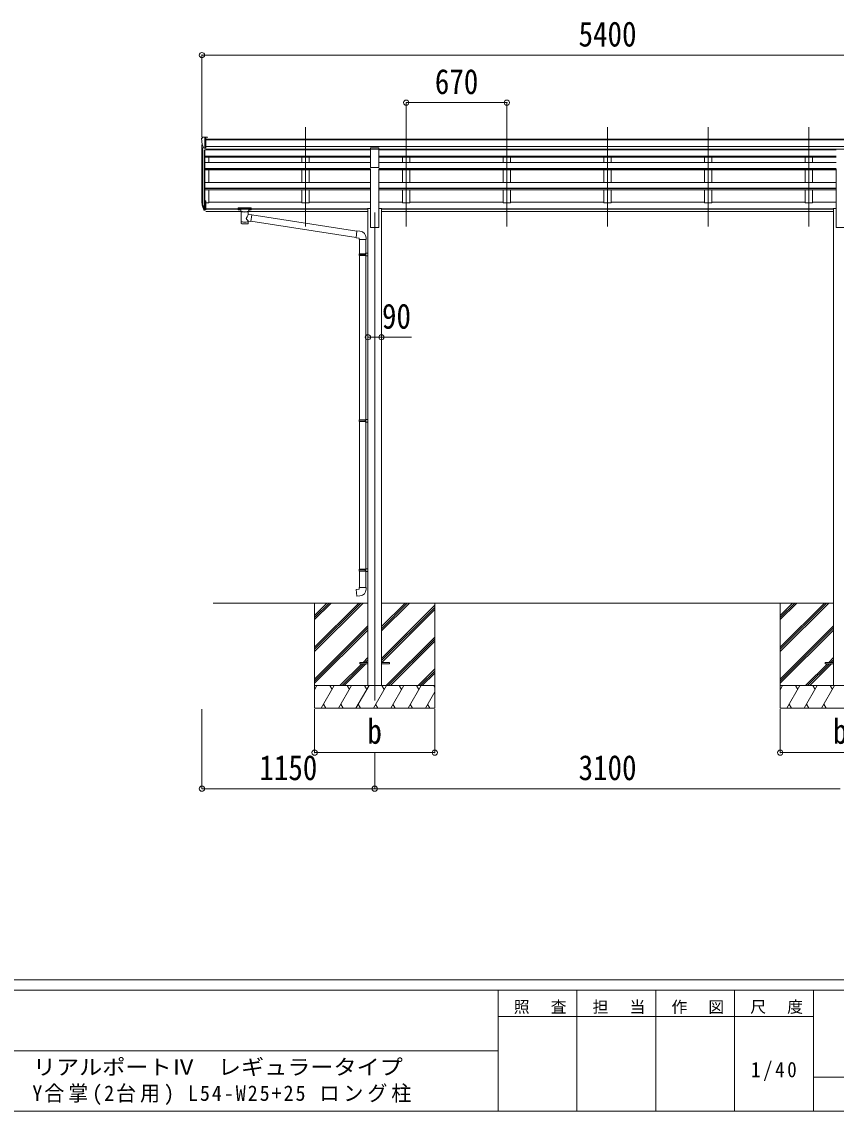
# Model space of a CAD drawing. Units: millimetres at full size. Extents: x -9783 to 33612, y -6828 to 13322.
# Drawn here: x 35 to 5457, y -6828 to 426 of the extents above; entities that cross this region are included whole.
import ezdxf
from ezdxf.enums import TextEntityAlignment as Align

# ---------------------------------------------------------------- set-up
doc = ezdxf.new("R2010")
doc.units = ezdxf.units.MM
doc.header["$LTSCALE"] = 35
doc.header["$PDMODE"] = 32
doc.header["$PDSIZE"] = 35
for name, color, linetype, lineweight in [('0-0_0', 7, 'Continuous', 9), ('0-1_本体', 4, 'Continuous', 9), ('0-2_部品', 7, 'Continuous', 9), ('0-8_PARTS2', 2, 'Continuous', 9), ('0-A_寸法', 6, 'Continuous', 9), ('F-0_240', 7, 'Continuous', 9)]:
    doc.layers.add(name, color=color, linetype=linetype, lineweight=lineweight)
doc.styles.add('ＭＳ ゴシック', font='')
doc.styles.get('ＭＳ ゴシック').set_extended_font_data('MS Gothic')

msp = doc.modelspace()

# ---------------------------------------------------------------- linework, layer by layer
at = {"layer": '0-0_0'}
for p, q in [((1308.7, -3444.26), (2339.5, -3444.26)), ((1984.7, -3444.26), (1984.7, -4144.26)), ((1984.7, -3738.44), (2278.88, -3444.26)), ((1984.7, -3752.58), (2293.02, -3444.26)), ((1984.7, -3766.72), (2307.16, -3444.26)), ((1984.7, -3554.59), (2095.03, -3444.26)), ((1984.7, -3540.45), (2080.89, -3444.26)), ((1984.7, -3526.31), (2066.74, -3444.26)), ((2429.9, -3629.89), (2615.53, -3444.26)), ((2429.9, -3615.75), (2601.39, -3444.26)), ((2429.9, -3601.61), (2587.24, -3444.26)), ((2429.9, -3444.26), (5439.5, -3444.26)), ((2429.9, -3813.74), (2784.7, -3458.94)), ((2429.9, -3827.88), (2784.7, -3473.08)), ((2784.7, -3444.26), (2784.7, -4144.26)), ((5084.7, -3444.26), (5084.7, -4144.26)), ((5084.7, -3738.44), (5378.88, -3444.26)), ((5084.7, -3752.58), (5393.02, -3444.26)), ((5084.7, -3766.72), (5407.16, -3444.26)), ((5084.7, -3554.59), (5195.03, -3444.26)), ((5084.7, -3540.45), (5180.89, -3444.26)), ((5084.7, -3526.31), (5166.74, -3444.26)), ((2432.16, -3839.76), (2784.7, -3487.22)), ((1984.7, -3950.57), (2339.5, -3595.77)), ((1984.7, -3964.71), (2339.5, -3609.91)), ((1984.7, -3978.85), (2339.5, -3624.05)), ((5084.7, -3950.57), (5439.5, -3595.77)), ((5084.7, -3964.71), (5439.5, -3609.91)), ((5084.7, -3978.85), (5439.5, -3624.05)), ((2461.5, -3994.26), (2784.7, -3671.07)), ((2475.65, -3994.26), (2784.7, -3685.21)), ((2489.79, -3994.26), (2784.7, -3699.35)), ((2307.64, -3839.76), (2339.5, -3807.9)), ((2321.78, -3839.76), (2339.5, -3822.04)), ((2335.92, -3839.76), (2339.5, -3836.19)), ((5407.64, -3839.76), (5439.5, -3807.9)), ((5421.78, -3839.76), (5439.5, -3822.04)), ((5435.92, -3839.76), (5439.5, -3836.19)), ((2153.14, -3994.26), (2298.64, -3848.76)), ((2167.28, -3994.26), (2312.78, -3848.76)), ((2181.42, -3994.26), (2326.92, -3848.76)), ((2673.64, -3994.26), (2784.7, -3883.2)), ((2687.78, -3994.26), (2784.7, -3897.34)), ((2701.92, -3994.26), (2784.7, -3911.49)), ((5253.14, -3994.26), (5398.64, -3848.76)), ((5267.28, -3994.26), (5412.78, -3848.76)), ((5281.42, -3994.26), (5426.92, -3848.76)), ((2784.7, -3994.26), (1984.7, -3994.26)), ((1984.7, -4021.76), (2000.58, -3994.26)), ((2029.44, -4144.26), (2116.05, -3994.26)), ((2101.05, -4020.24), (2086.04, -3994.26)), ((2144.91, -4144.26), (2231.52, -3994.26)), ((2216.51, -4020.24), (2201.51, -3994.26)), ((2260.38, -4144.26), (2346.99, -3994.26)), ((2331.98, -4020.24), (2316.98, -3994.26)), ((2375.85, -4144.26), (2462.46, -3994.26)), ((2447.46, -4020.24), (2432.45, -3994.26)), ((2491.32, -4144.26), (2577.93, -3994.26)), ((2562.93, -4020.24), (2547.93, -3994.26)), ((2606.79, -4144.26), (2693.4, -3994.26)), ((2663.4, -3994.26), (2678.4, -4020.24)), ((2722.26, -4144.26), (2784.7, -4036.12)), ((2778.87, -3994.26), (2784.7, -4004.36)), ((5884.7, -3994.26), (5084.7, -3994.26)), ((5084.7, -4021.76), (5100.58, -3994.26)), ((5129.44, -4144.26), (5216.05, -3994.26)), ((5201.05, -4020.24), (5186.04, -3994.26)), ((5244.91, -4144.26), (5331.52, -3994.26)), ((5316.51, -4020.24), (5301.51, -3994.26)), ((5360.38, -4144.26), (5446.99, -3994.26)), ((5431.98, -4020.24), (5416.98, -3994.26)), ((2044.44, -4118.28), (2059.44, -4144.26)), ((2159.91, -4118.28), (2174.91, -4144.26)), ((2275.38, -4118.28), (2290.38, -4144.26)), ((2390.85, -4118.28), (2405.85, -4144.26)), ((2506.32, -4118.28), (2521.32, -4144.26)), ((2621.79, -4118.28), (2636.79, -4144.26)), ((2737.26, -4118.28), (2752.26, -4144.26)), ((5144.44, -4118.28), (5159.44, -4144.26)), ((5259.91, -4118.28), (5274.91, -4144.26)), ((5375.38, -4118.28), (5390.38, -4144.26)), ((1984.7, -4144.26), (2784.7, -4144.26)), ((5084.7, -4144.26), (5884.7, -4144.26))]:
    msp.add_line(p, q, dxfattribs=at)
at = {"layer": '0-1_本体'}
for p, q in [((1261.2, -355.71), (6608.2, -355.71)), ((1261.2, -361.06), (6608.2, -361.06)), ((1234.7, -781.44), (1234.7, -392.46)), ((1238.98, -411.26), (1238.98, -804.02)), ((1248.7, -426.62), (1248.7, -822.02)), ((1254.7, -427.09), (1254.7, -777.58)), ((1254.7, -427.63), (2357.2, -427.63)), ((1261.2, -404.59), (6608.2, -404.59)), ((1261.2, -422.26), (6608.2, -422.26)), ((1261.2, -424.63), (2357.2, -424.63)), ((1279.7, -427.63), (1279.7, -424.63)), ((1899.7, -424.71), (1899.7, -427.02)), ((1949.7, -424.71), (1949.7, -427.02)), ((5457.2, -424.63), (2412.2, -424.63)), ((5457.2, -427.63), (2412.2, -427.63)), ((2569.7, -424.71), (2569.7, -427.02)), ((2619.7, -424.71), (2619.7, -427.02)), ((3239.7, -424.71), (3239.7, -427.55)), ((3289.7, -424.71), (3289.7, -427.55)), ((3909.7, -424.63), (3909.7, -427.63)), ((3959.7, -424.63), (3959.7, -427.63)), ((4579.7, -424.63), (4579.7, -427.63)), ((4629.7, -424.63), (4629.7, -427.63)), ((5249.7, -424.63), (5249.7, -427.63)), ((5299.7, -424.63), (5299.7, -427.63)), ((2357.2, -469.79), (1254.7, -469.79)), ((2357.2, -471.18), (1254.7, -471.18)), ((2357.2, -474.96), (1254.7, -474.96)), ((1279.7, -511.03), (1279.7, -474.96)), ((1899.7, -474.96), (1899.7, -511.03)), ((1949.7, -474.96), (1949.7, -511.03)), ((5457.2, -469.79), (2412.2, -469.79)), ((5457.2, -471.18), (2412.2, -471.18)), ((5457.2, -474.96), (2412.2, -474.96)), ((2569.7, -474.96), (2569.7, -511.03)), ((2619.7, -474.96), (2619.7, -511.03)), ((3239.7, -474.96), (3239.7, -511.03)), ((3289.7, -474.96), (3289.7, -511.03)), ((3909.7, -474.96), (3909.7, -511.03)), ((3959.7, -474.96), (3959.7, -511.03)), ((4579.7, -474.96), (4579.7, -511.03)), ((4629.7, -474.96), (4629.7, -511.03)), ((5249.7, -474.96), (5249.7, -511.03)), ((5299.7, -474.96), (5299.7, -511.03)), ((2357.2, -511.03), (1254.7, -511.03)), ((2357.2, -551.77), (1254.7, -551.77)), ((2357.2, -553.25), (1254.7, -553.25)), ((2357.2, -560.04), (1254.7, -560.04)), ((1279.7, -643.39), (1279.7, -560.04)), ((1899.7, -560.04), (1899.7, -643.09)), ((1949.7, -560.04), (1949.7, -643.09)), ((2357.2, -944.28), (2357.2, -556.05)), ((5457.2, -511.03), (2412.2, -511.03)), ((5457.2, -551.77), (2412.2, -551.77)), ((5457.2, -553.25), (2412.2, -553.25)), ((2412.2, -944.28), (2412.2, -556.05)), ((5457.2, -560.04), (2412.2, -560.04)), ((2569.7, -560.04), (2569.7, -643.09)), ((2619.7, -560.04), (2619.7, -643.09)), ((3239.7, -560.04), (3239.7, -643.09)), ((3289.7, -560.04), (3289.7, -643.09)), ((3909.7, -560.04), (3909.7, -643.39)), ((3959.7, -560.04), (3959.7, -643.39)), ((4579.7, -560.04), (4579.7, -643.39)), ((4629.7, -560.04), (4629.7, -643.39)), ((5249.7, -560.04), (5249.7, -643.39)), ((5299.7, -560.04), (5299.7, -643.39)), ((5457.2, -944.28), (5457.2, -556.05)), ((1254.7, -643.39), (2357.2, -643.39)), ((2412.2, -643.39), (5457.2, -643.39)), ((2357.2, -682.61), (1254.7, -682.61)), ((2357.2, -684.08), (1254.7, -684.08)), ((2357.2, -693.74), (1254.7, -693.74)), ((1279.7, -779.81), (1279.7, -693.74)), ((1899.7, -693.57), (1899.7, -779.81)), ((1949.7, -693.57), (1949.7, -779.81)), ((5457.2, -682.61), (2412.2, -682.61)), ((5457.2, -684.08), (2412.2, -684.08)), ((5457.2, -693.74), (2412.2, -693.74)), ((2569.7, -693.57), (2569.7, -779.81)), ((2619.7, -693.57), (2619.7, -779.81)), ((3239.7, -693.57), (3239.7, -779.81)), ((3289.7, -693.57), (3289.7, -779.81)), ((3909.7, -693.57), (3909.7, -779.81)), ((3959.7, -693.57), (3959.7, -779.81)), ((4579.7, -693.57), (4579.7, -779.81)), ((4629.7, -693.57), (4629.7, -779.81)), ((5249.7, -693.57), (5249.7, -779.81)), ((5299.7, -693.57), (5299.7, -779.81)), ((1279.7, -779.79), (1261.2, -779.79)), ((1279.7, -774.99), (1899.7, -774.99)), ((1949.7, -779.79), (1899.7, -779.79)), ((1949.7, -774.99), (2357.2, -774.99)), ((2412.2, -774.99), (2569.7, -774.99)), ((2619.7, -779.79), (2569.7, -779.79)), ((2619.7, -774.99), (3239.7, -774.99)), ((3289.7, -779.79), (3239.7, -779.79)), ((3289.7, -774.99), (3909.7, -774.99)), ((3959.7, -779.79), (3909.7, -779.79)), ((3959.7, -774.99), (4579.7, -774.99)), ((4629.7, -779.79), (4579.7, -779.79)), ((4629.7, -774.99), (5249.7, -774.99)), ((5299.7, -779.79), (5249.7, -779.79)), ((5299.7, -774.99), (5457.2, -774.99)), ((1261.2, -819.3), (2339.5, -819.3)), ((1261.2, -820.68), (2339.5, -820.68)), ((1261.2, -837.85), (1492.7, -837.85)), ((1546.7, -837.85), (2339.5, -837.85)), ((2339.5, -814.26), (2339.5, -3994.26)), ((2339.5, -817.9), (2357.2, -817.9)), ((2412.2, -817.9), (2429.9, -817.9)), ((2429.9, -814.26), (2429.9, -3994.26)), ((2429.9, -819.3), (5439.5, -819.3)), ((2429.9, -820.68), (5439.5, -820.68)), ((2429.9, -837.85), (5439.5, -837.85)), ((5439.5, -814.26), (5439.5, -3994.26)), ((5439.5, -817.9), (5457.2, -817.9)), ((2357.2, -944.28), (2412.2, -944.28)), ((5457.2, -944.28), (5512.2, -944.28))]:
    msp.add_line(p, q, dxfattribs=at)
at = {"layer": '0-2_部品'}
for p, q in [((1232.9, -352), (1232.9, -352.63)), ((1239.81, -343.19), (1235.74, -349)), ((1242.9, -342.63), (1240.56, -342.77)), ((1242.9, -342.63), (1261.4, -342.63)), ((1254.9, -415.61), (1254.9, -342.63)), ((1261.4, -342.63), (1271.4, -342.71)), ((1261.4, -414.61), (1261.4, -342.63)), ((1271.4, -344.23), (1271.4, -342.71)), ((1247.27, -413.8), (1238, -397.73)), ((1254.9, -415.61), (1249.69, -415.29)), ((1261.4, -414.61), (1254.9, -414.61)), ((2357.4, -412.86), (2412.4, -412.86)), ((2357.4, -544.57), (2357.4, -412.86)), ((2412.4, -544.57), (2412.4, -412.86)), ((2357.4, -544.57), (2412.4, -544.57)), ((1237.29, -792.14), (1247.45, -811.31)), ((1248.46, -810.06), (1238.71, -791.65)), ((1254.9, -766.1), (1254.9, -827.99)), ((1261.4, -766.1), (1254.9, -766.1)), ((1261.4, -766.1), (1261.4, -827.17)), ((1239.88, -809), (1247.45, -826.49)), ((1254.9, -810.81), (1249.76, -810.81)), ((1254.9, -812.81), (1250.05, -812.81)), ((1254.9, -827.99), (1250.05, -827.99)), ((1261.4, -804.41), (1254.9, -804.41)), ((1261.4, -809.81), (1254.9, -809.81)), ((1261.4, -827.17), (1254.9, -827.17)), ((1476.4, -814.26), (1476.4, -825.02)), ((1476.4, -814.45), (1476.4, -815.99)), ((1478.4, -813.59), (1561.4, -813.59)), ((1478.4, -815.77), (1561.4, -815.77)), ((1478.4, -825.68), (1492.9, -825.68)), ((1492.9, -832.49), (1492.9, -822.21)), ((1497, -836.99), (1496.98, -917.28)), ((1542.8, -854.56), (1542.8, -836.98)), ((1568.02, -858.47), (1542.8, -854.56)), ((1546.9, -832.49), (1546.9, -822.21)), ((1546.9, -825.68), (1561.4, -825.68)), ((1568.02, -858.47), (1561, -903.73)), ((1563.4, -814.26), (1563.4, -825.02)), ((2265.61, -968.76), (1567.71, -860.49)), ((1542.81, -917.28), (1542.8, -900.65)), ((1542.8, -900.91), (1561, -903.73)), ((2261.94, -1010.69), (1561.27, -901.99)), ((2286.62, -968.57), (2265.78, -966.75)), ((2327.7, -1024.32), (2327.7, -1013.4)), ((2281.7, -1024.32), (2327.7, -1024.32)), ((2283.7, -1024.32), (2283.7, -1118.32)), ((2325.7, -1024.32), (2325.7, -1115.76)), ((2281.7, -1120.32), (2282.7, -1118.32)), ((2281.7, -1120.32), (2325.7, -1120.32)), ((2281.7, -1120.32), (2281.7, -1128.32)), ((2281.7, -1128.32), (2325.7, -1128.32)), ((2281.7, -1128.32), (2282.7, -1130.32)), ((2282.7, -1118.32), (2325.7, -1118.32)), ((2282.7, -1130.32), (2325.7, -1130.32)), ((2283.7, -1130.32), (2283.7, -2224.5)), ((2321.22, -1120.32), (2320.79, -1118.32)), ((2323.7, -1115.82), (2339.7, -1115.35)), ((2323.7, -1117.82), (2323.7, -1115.82)), ((2323.7, -1117.82), (2325.7, -1117.82)), ((2323.7, -1132.82), (2323.7, -1130.82)), ((2323.7, -1132.82), (2339.7, -1133.29)), ((2325.7, -1132.88), (2325.7, -2221.95)), ((2339.7, -1115.35), (2339.7, -1133.29)), ((2281.7, -2226.5), (2282.7, -2224.5)), ((2281.7, -2226.5), (2325.7, -2226.5)), ((2281.7, -2226.5), (2281.7, -2234.5)), ((2281.7, -2234.5), (2325.7, -2234.5)), ((2281.7, -2234.5), (2282.7, -2236.5)), ((2282.7, -2224.5), (2325.7, -2224.5)), ((2282.7, -2236.5), (2325.7, -2236.5)), ((2283.7, -2236.5), (2283.7, -3219.66)), ((2321.22, -2226.5), (2320.79, -2224.5)), ((2323.7, -2222), (2339.7, -2221.53)), ((2323.7, -2224), (2323.7, -2222)), ((2323.7, -2224), (2325.7, -2224)), ((2323.7, -2239), (2323.7, -2237)), ((2323.7, -2239), (2339.7, -2239.48)), ((2325.7, -2239.06), (2325.7, -3217.11)), ((2339.7, -2221.53), (2339.7, -2239.48)), ((2281.7, -3221.66), (2282.7, -3219.66)), ((2281.7, -3221.66), (2325.7, -3221.66)), ((2281.7, -3221.66), (2281.7, -3229.66)), ((2281.7, -3229.66), (2325.7, -3229.66)), ((2281.7, -3229.66), (2282.7, -3231.66)), ((2282.7, -3219.66), (2325.7, -3219.66)), ((2282.7, -3231.66), (2325.7, -3231.66)), ((2283.7, -3231.66), (2283.7, -3341.66)), ((2321.22, -3221.66), (2320.79, -3219.66)), ((2323.7, -3217.16), (2339.7, -3216.69)), ((2323.7, -3219.16), (2323.7, -3217.16)), ((2323.7, -3219.16), (2325.7, -3219.16)), ((2323.7, -3234.16), (2323.7, -3232.16)), ((2323.7, -3234.16), (2339.7, -3234.63)), ((2325.7, -3234.22), (2325.7, -3341.66)), ((2339.7, -3216.69), (2339.7, -3234.63)), ((2281.7, -3341.66), (2327.7, -3341.66)), ((2281.7, -3351.66), (2281.7, -3341.66)), ((2327.7, -3341.66), (2327.7, -3352.58))]:
    msp.add_line(p, q, dxfattribs=at)
at = {"layer": '0-2_部品', "color": 4}
for p, q in [((2284.9, -3839.76), (2284.9, -3848.76)), ((2339.7, -3839.76), (2284.9, -3839.76)), ((2484.5, -3839.76), (2429.7, -3839.76)), ((5384.7, -3839.76), (5384.7, -3848.76)), ((5439.5, -3839.76), (5384.7, -3839.76)), ((2339.7, -3848.76), (2284.9, -3848.76)), ((5439.5, -3848.76), (5384.7, -3848.76))]:
    msp.add_line(p, q, dxfattribs=at)
at = {"layer": '0-2_部品'}
for points in [[(1476.4, -814.26), (1476.43, -814.06), (1476.52, -813.93), (1476.62, -813.83), (1476.72, -813.77), (1476.84, -813.73), (1477.13, -813.67), (1477.62, -813.62), (1478.16, -813.6), (1478.4, -813.59)], [(1476.4, -825.02), (1476.43, -825.21), (1476.52, -825.35), (1476.62, -825.44), (1476.72, -825.51), (1476.84, -825.55), (1477.13, -825.61), (1477.62, -825.66), (1478.16, -825.68), (1478.4, -825.68)], [(1492.94, -832.43), (1492.91, -832.79), (1493.16, -833.75), (1493.68, -834.63), (1494.48, -835.47), (1495.6, -836.27), (1497, -836.99)], [(1542.8, -836.98), (1543.03, -836.89), (1544.39, -836.15), (1545.5, -835.3), (1546.26, -834.44), (1546.72, -833.54), (1546.89, -832.65)], [(1561.4, -813.59), (1561.75, -813.6), (1562.28, -813.62), (1562.73, -813.68), (1563.03, -813.75), (1563.2, -813.85), (1563.32, -813.99), (1563.39, -814.17), (1563.4, -814.26)], [(1561.4, -825.68), (1561.75, -825.68), (1562.28, -825.65), (1562.73, -825.6), (1563.03, -825.52), (1563.2, -825.43), (1563.32, -825.29), (1563.39, -825.11), (1563.4, -825.02)], [(2265.78, -966.75), (2261.77, -1012.57), (2281.7, -1014.32), (2281.7, -1024.32)], [(2321.22, -1120.32), (2321.22, -1128.32), (2320.79, -1130.32)], [(2323.7, -1130.82), (2325.7, -1130.82), (2325.7, -1117.82)], [(2321.22, -2226.5), (2321.22, -2234.5), (2320.79, -2236.5)], [(2323.7, -2237), (2325.7, -2237), (2325.7, -2224)], [(2321.22, -3221.66), (2321.22, -3229.66), (2320.79, -3231.66)], [(2323.7, -3232.16), (2325.7, -3232.16), (2325.7, -3219.16)], [(2286.62, -3397.41), (2265.78, -3399.23), (2261.77, -3353.41), (2281.7, -3351.66)]]:
    msp.add_lwpolyline(points, dxfattribs=at)
at = {"layer": '0-2_部品', "color": 4}
msp.add_lwpolyline([(2484.5, -3839.76), (2484.5, -3848.76), (2429.7, -3848.76)], dxfattribs=at)
at = {"layer": '0-2_部品'}
for centre, radius, start, end in [((1235.9, -352), 3, 93, 180), ((1434.9, -352.63), 202, 180, 192.90261), ((1240.63, -343.77), 1, 93.5, 145), ((1249.87, -412.3), 3, 210, 266.5), ((1323.56, -769.97), 89.07, 174.49576, 194.41188), ((1322.84, -765.7), 88.05, 177.22392, 197.21071), ((1368.12, -772.92), 133.22, 183.27987, 195.71302), ((1250.05, -809.81), 3, 210, 270), ((1250.05, -824.99), 3, 210, 270), ((1249.76, -809.31), 1.5, 210, 270), ((2282.7, -1013.4), 45, 0, 85), ((2282.7, -3352.58), 45, 275, 0)]:
    msp.add_arc(centre, radius, start, end, dxfattribs=at)
for centre, major_axis, ratio, start_param, end_param in [((1478.4, -815.99), (2, 0), 0.109601, 1.5707963, 3.1415927), ((1519.9, -822.21), (27, 0), 0.122176, 6.2831853, 9.424778), ((1519.91, -837.44), (-22.91, 0.42), 0.072511, 0.0008029, 1.5715993), ((1519.91, -839.07), (-22.91, 0.42), 0.072511, 0.0008029, 1.5715993), ((1519.88, -837.44), (22.92, 0.42), 0.07247, 4.71158, 6.2823764), ((1519.88, -839.07), (22.92, 0.42), 0.07247, 4.71158, 6.2823764), ((1519.9, -881.1), (-22.81, -26.62), 0.234429, 1.6855472, 3.1268519), ((1530.9, -832.49), (16, 0), 0.361356, 6.2636979, 6.2831853), ((1561.4, -815.99), (2, 0), 0.109601, 0, 1.5707963), ((1519.9, -917.28), (22.92, 0), 0.101955, 3.1415499, 6.2833984), ((1519.9, -904.84), (22.91, 0), 0.122865, 3.1415927, 6.2831853), ((1522.45, -878.46), (20.32, -22.25), 0.045535, 0.0389954, 1.3075346)]:
    msp.add_ellipse(centre, major_axis=major_axis, ratio=ratio, start_param=start_param, end_param=end_param, dxfattribs=at)
at = {"layer": '0-8_PARTS2'}
for p, q in [((1924.7, -938.05), (1924.7, -275.53)), ((2594.7, -938.05), (2594.7, -275.53)), ((3264.7, -938.05), (3264.7, -275.53)), ((3934.7, -938.05), (3934.7, -275.53)), ((4604.7, -938.05), (4604.7, -275.53)), ((5274.7, -938.05), (5274.7, -275.53)), ((2384.7, -844.26), (2384.7, -4094.26))]:
    msp.add_line(p, q, dxfattribs=at)
at = {"layer": '0-A_寸法'}
for p, q in [((1234.7, 204.1), (1234.7, -341.52)), ((1234.7, 204.1), (6634.7, 204.1)), ((2594.7, -112.52), (2594.7, -341.52)), ((2594.7, -112.52), (3264.7, -112.52)), ((3264.7, -112.52), (3264.7, -341.52)), ((2339.7, -1674.44), (2429.7, -1674.44)), ((2429.7, -1674.44), (2629.7, -1674.44)), ((1234.7, -4680.62), (1234.7, -4151.68)), ((1984.7, -4440.65), (1984.7, -4151.68)), ((2784.7, -4440.65), (2784.7, -4151.68)), ((5084.7, -4440.65), (5084.7, -4151.68)), ((1984.7, -4440.65), (2784.7, -4440.65)), ((2384.7, -4680.62), (2384.7, -4440.65)), ((5084.7, -4440.65), (5884.7, -4440.65)), ((1234.7, -4680.62), (2384.7, -4680.62)), ((2384.7, -4680.62), (5484.7, -4680.62))]:
    msp.add_line(p, q, dxfattribs=at)
for p in [(1234.7, 204.1), (2594.7, -112.52), (3264.7, -112.52), (2339.7, -1674.44), (2429.7, -1674.44), (1984.7, -4440.65), (2784.7, -4440.65), (5084.7, -4440.65), (1234.7, -4680.62), (2384.7, -4680.62)]:
    msp.add_point(p, dxfattribs=at)
at = {"layer": 'F-0_240', "color": 5}
for p, q in [((-9783.03, -5953.1), (9396.97, -5953.1)), ((-9783.03, -6023.1), (6285.75, -6023.1)), ((3205.75, -6023.1), (3205.75, -6828.1)), ((3730.75, -6023.1), (3730.75, -6828.1)), ((4255.75, -6023.1), (4255.75, -6828.1)), ((4780.75, -6023.1), (4780.75, -6828.1)), ((5305.75, -6023.1), (5305.75, -6828.1)), ((3205.75, -6198.1), (5305.75, -6198.1)), ((-3969.25, -6425.6), (3205.75, -6425.6)), ((5305.75, -6600.6), (6285.75, -6600.6)), ((-9783.03, -6828.1), (9396.97, -6828.1))]:
    msp.add_line(p, q, dxfattribs=at)

# ---------------------------------------------------------------- texts
at = {"layer": '0-A_寸法', "color": 7, "style": 'ＭＳ ゴシック', "width": 0.85}
for s, p in [('5400', (3742.2, 211.1)), ('670', (2785.32, -105.52)), ('90', (2433.45, -1667.44)), ('b', (2336.57, -4431.15)), ('b', (5436.57, -4431.15)), ('1150', (1617.2, -4673.62)), ('3100', (3742.2, -4673.62))]:
    msp.add_text(s, height=166.8, dxfattribs=at).set_placement(p, align=Align.BOTTOM_LEFT)
at = {"layer": 'F-0_240', "style": 'ＭＳ ゴシック', "width": 1.1}
msp.add_text('リアルポートⅣ\u3000レギュラータイプ', height=102.6, dxfattribs=at).set_placement((109.35, -6616.22), align=Align.BOTTOM_LEFT)
at = {"layer": 'F-0_240', "attachment_point": 7, "style": 'ＭＳ ゴシック'}
for s, insert, char_height in [('\\T1.17;照\u3000査', (3310.76, -6180.6), 76.98), ('\\T1.17;担\u3000当', (3835.76, -6180.6), 76.98), ('\\T1.17;作\u3000図', (4360.75, -6180.6), 76.98), ('\\T1.17;尺\u3000度', (4885.76, -6180.6), 76.98), ('\\T1.28;\\W0.9;1/40', (4890.13, -6626.85), 102.6), ('\\T1.2;\\W0.95;Y合掌(2台用)\\~L54-W25+25\\~ロング柱', (105.77, -6786.55), 102.6)]:
    msp.add_mtext(s, dxfattribs=dict(at, insert=insert, char_height=char_height))

doc.saveas('drawing.dxf')
